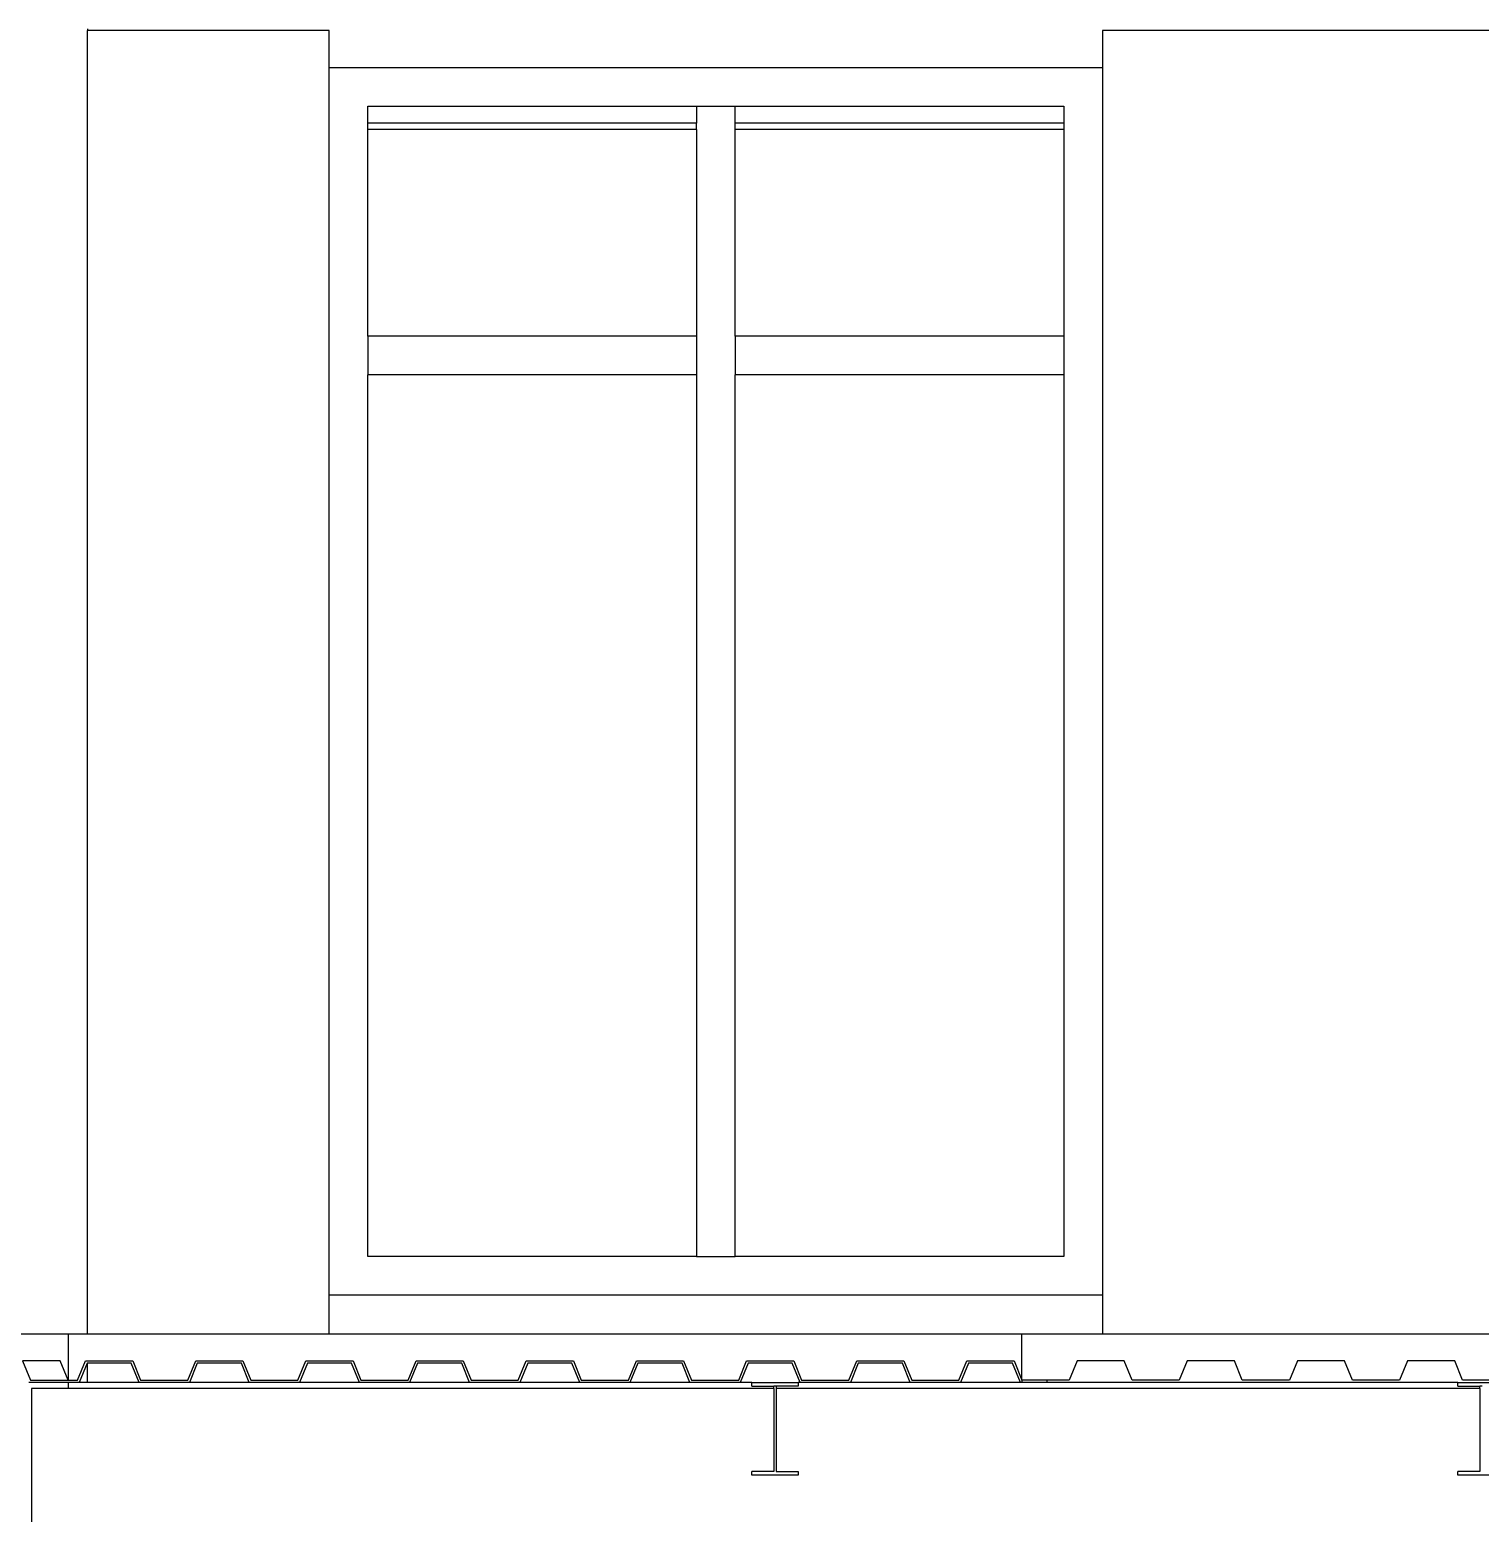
# Model space of a CAD drawing. Extents: x -35.6 to 35.6, y -12.2 to 13.4.
# Drawn here: x -3.735 to 0.016, y 6.994 to 10.831 of the extents above; entities that cross this region are included whole.
import ezdxf

# ---------------------------------------------------------------- set-up
doc = ezdxf.new("R2010")
doc.units = 0
doc.layers.get('0').update_dxf_attribs({"linetype": 'CONTINUOUS'})
doc.layers.add('SECTIONCUTEDGES', color=7, linetype='CONTINUOUS')

msp = doc.modelspace()

# ---------------------------------------------------------------- linework, layer by layer
for p, q in [((-3.5852, 10.8329), (-3.5852, 10.8286)), ((-2.9602, 10.8286), (-3.5852, 10.8286)), ((-3.5852, 7.4586), (-3.5852, 10.8286)), ((-2.9602, 10.7329), (-2.9602, 10.8286)), ((0.1898, 10.8286), (-0.9602, 10.8286)), ((-0.9602, 10.8286), (-0.9602, 10.7329)), ((-2.9602, 10.7329), (-0.9602, 10.7329)), ((-2.9602, 7.5586), (-2.9602, 10.7329)), ((-0.9602, 10.7329), (-0.9602, 7.5586)), ((-2.8602, 10.5889), (-2.8602, 10.6329)), ((-2.8602, 10.6329), (-2.0102, 10.6329)), ((-2.0102, 10.6329), (-1.9102, 10.6329)), ((-2.0102, 10.6329), (-2.0102, 10.5889)), ((-1.9102, 10.5889), (-1.9102, 10.6329)), ((-1.9102, 10.6329), (-1.0602, 10.6329)), ((-1.0602, 10.6329), (-1.0602, 10.5889)), ((-2.0102, 10.5889), (-2.8602, 10.5889)), ((-2.8602, 10.5729), (-2.8602, 10.5889)), ((-2.0102, 10.5729), (-2.0102, 10.5889)), ((-1.0602, 10.5889), (-1.9102, 10.5889)), ((-1.9102, 10.5729), (-1.9102, 10.5889)), ((-1.0602, 10.5889), (-1.0602, 10.5729)), ((-2.8602, 10.0386), (-2.8602, 10.5729)), ((-2.0102, 10.5729), (-2.8602, 10.5729)), ((-2.0102, 10.5729), (-2.0102, 10.0386)), ((-1.9102, 10.0386), (-1.9102, 10.5729)), ((-1.0602, 10.5729), (-1.9102, 10.5729)), ((-1.0602, 10.5729), (-1.0602, 10.0386)), ((-2.0102, 10.0386), (-2.8602, 10.0386)), ((-2.8602, 10.0386), (-2.8602, 9.9386)), ((-2.0102, 10.0386), (-2.0102, 9.9386)), ((-1.0602, 10.0386), (-1.9102, 10.0386)), ((-1.9102, 10.0386), (-1.9102, 9.9386)), ((-1.0602, 10.0386), (-1.0602, 9.9386)), ((-2.0102, 9.9386), (-2.8602, 9.9386)), ((-2.8602, 7.6586), (-2.8602, 9.9386)), ((-2.0102, 9.9386), (-2.0102, 7.6586)), ((-1.0602, 9.9386), (-1.9102, 9.9386)), ((-1.9102, 7.6586), (-1.9102, 9.9386)), ((-1.0602, 9.9386), (-1.0602, 7.6586)), ((-2.0102, 7.6586), (-2.8602, 7.6586)), ((-2.0102, 7.6586), (-1.9102, 7.6586)), ((-1.0602, 7.6586), (-1.9102, 7.6586)), ((-0.9602, 7.5586), (-2.9602, 7.5586)), ((-2.9602, 7.4586), (-2.9602, 7.5586)), ((-0.9602, 7.5586), (-0.9602, 7.4586)), ((-3.5852, 7.3329), (-3.5852, 7.3829)), ((-3.5852, 7.3329), (-3.6065, 7.3329)), ((-3.4517, 7.3329), (-3.5852, 7.3329)), ((-3.1668, 7.3329), (-3.3217, 7.3329)), ((-2.8819, 7.3329), (-3.0368, 7.3329)), ((-2.5971, 7.3329), (-2.752, 7.3329)), ((-2.3122, 7.3329), (-2.4671, 7.3329)), ((-2.0274, 7.3329), (-2.1823, 7.3329)), ((-1.8671, 7.3329), (-1.8974, 7.3329)), ((-1.7425, 7.3329), (-1.7471, 7.3329)), ((-1.4577, 7.3329), (-1.6125, 7.3329)), ((-1.1728, 7.3329), (-1.3277, 7.3329)), ((-1.1037, 7.3329), (-1.1689, 7.3329)), ((-1.1037, 7.3329), (-1.1037, 7.3386)), ((-0.0421, 7.3329), (-1.1037, 7.3329)), ((-1.8102, 7.3169), (-3.6352, 7.3169)), ((0.0148, 7.3169), (-1.804, 7.3169))]:
    msp.add_line(p, q)
at = {"layer": 'SECTIONCUTEDGES'}
for p, q in [((-3.8852, 7.4586), (-3.6352, 7.4586)), ((-3.6352, 7.4586), (-3.6352, 7.3386)), ((-3.6352, 7.4586), (-3.5852, 7.4586)), ((-3.5852, 7.4586), (-2.9602, 7.4586)), ((-2.9602, 7.4586), (-1.1689, 7.4586)), ((-1.1689, 7.3386), (-1.1689, 7.4586)), ((-1.1689, 7.4586), (-0.9602, 7.4586)), ((-0.9602, 7.4586), (0.1898, 7.4586)), ((-3.7529, 7.3886), (-3.7326, 7.3386)), ((-3.6555, 7.3886), (-3.7529, 7.3886)), ((-3.6352, 7.3386), (-3.6555, 7.3886)), ((-3.6105, 7.3386), (-3.5901, 7.3886)), ((-3.5862, 7.3829), (-3.6065, 7.3329)), ((-3.5901, 7.3886), (-3.4681, 7.3886)), ((-3.5852, 7.3829), (-3.5862, 7.3829)), ((-3.472, 7.3829), (-3.5852, 7.3829)), ((-3.4517, 7.3329), (-3.472, 7.3829)), ((-3.4681, 7.3886), (-3.4477, 7.3386)), ((-3.3256, 7.3386), (-3.3053, 7.3886)), ((-3.3013, 7.3829), (-3.3217, 7.3329)), ((-3.3053, 7.3886), (-3.1832, 7.3886)), ((-3.1871, 7.3829), (-3.3013, 7.3829)), ((-3.1668, 7.3329), (-3.1871, 7.3829)), ((-3.1832, 7.3886), (-3.1629, 7.3386)), ((-3.0408, 7.3386), (-3.0204, 7.3886)), ((-3.0165, 7.3829), (-3.0368, 7.3329)), ((-3.0204, 7.3886), (-2.8983, 7.3886)), ((-2.9023, 7.3829), (-3.0165, 7.3829)), ((-2.8819, 7.3329), (-2.9023, 7.3829)), ((-2.8983, 7.3886), (-2.878, 7.3386)), ((-2.7559, 7.3386), (-2.7356, 7.3886)), ((-2.7316, 7.3829), (-2.752, 7.3329)), ((-2.7356, 7.3886), (-2.6135, 7.3886)), ((-2.6174, 7.3829), (-2.7316, 7.3829)), ((-2.5971, 7.3329), (-2.6174, 7.3829)), ((-2.6135, 7.3886), (-2.5931, 7.3386)), ((-2.4711, 7.3386), (-2.4507, 7.3886)), ((-2.4468, 7.3829), (-2.4671, 7.3329)), ((-2.4507, 7.3886), (-2.3286, 7.3886)), ((-2.3326, 7.3829), (-2.4468, 7.3829)), ((-2.3122, 7.3329), (-2.3326, 7.3829)), ((-2.3286, 7.3886), (-2.3083, 7.3386)), ((-2.1862, 7.3386), (-2.1659, 7.3886)), ((-2.1619, 7.3829), (-2.1823, 7.3329)), ((-2.1659, 7.3886), (-2.0438, 7.3886)), ((-2.0477, 7.3829), (-2.1619, 7.3829)), ((-2.0274, 7.3329), (-2.0477, 7.3829)), ((-2.0438, 7.3886), (-2.0234, 7.3386)), ((-1.9013, 7.3386), (-1.881, 7.3886)), ((-1.8771, 7.3829), (-1.8974, 7.3329)), ((-1.881, 7.3886), (-1.7589, 7.3886)), ((-1.7629, 7.3829), (-1.8771, 7.3829)), ((-1.7425, 7.3329), (-1.7629, 7.3829)), ((-1.7589, 7.3886), (-1.7386, 7.3386)), ((-1.6165, 7.3386), (-1.5961, 7.3886)), ((-1.5922, 7.3829), (-1.6125, 7.3329)), ((-1.5961, 7.3886), (-1.4741, 7.3886)), ((-1.478, 7.3829), (-1.5922, 7.3829)), ((-1.4577, 7.3329), (-1.478, 7.3829)), ((-1.4741, 7.3886), (-1.4537, 7.3386)), ((-1.3316, 7.3386), (-1.3113, 7.3886)), ((-1.3073, 7.3829), (-1.3277, 7.3329)), ((-1.3113, 7.3886), (-1.1892, 7.3886)), ((-1.1931, 7.3829), (-1.3073, 7.3829)), ((-1.1728, 7.3329), (-1.1931, 7.3829)), ((-1.1892, 7.3886), (-1.1689, 7.3386)), ((-1.0264, 7.3886), (-1.0468, 7.3386)), ((-0.9043, 7.3886), (-1.0264, 7.3886)), ((-0.884, 7.3386), (-0.9043, 7.3886)), ((-0.7416, 7.3886), (-0.7619, 7.3386)), ((-0.6195, 7.3886), (-0.7416, 7.3886)), ((-0.5991, 7.3386), (-0.6195, 7.3886)), ((-0.4567, 7.3886), (-0.4771, 7.3386)), ((-0.3346, 7.3886), (-0.4567, 7.3886)), ((-0.3143, 7.3386), (-0.3346, 7.3886)), ((-0.1719, 7.3886), (-0.1922, 7.3386)), ((-0.0498, 7.3886), (-0.1719, 7.3886)), ((-0.0294, 7.3386), (-0.0498, 7.3886)), ((-3.6352, 7.3329), (-3.7365, 7.3329)), ((-3.7326, 7.3386), (-3.6352, 7.3386)), ((-3.6352, 7.3386), (-3.6105, 7.3386)), ((-3.6352, 7.3329), (-3.6352, 7.3169)), ((-3.6065, 7.3329), (-3.6352, 7.3329)), ((-3.3217, 7.3329), (-3.4517, 7.3329)), ((-3.4477, 7.3386), (-3.3256, 7.3386)), ((-3.0368, 7.3329), (-3.1668, 7.3329)), ((-3.1629, 7.3386), (-3.0408, 7.3386)), ((-2.752, 7.3329), (-2.8819, 7.3329)), ((-2.878, 7.3386), (-2.7559, 7.3386)), ((-2.4671, 7.3329), (-2.5971, 7.3329)), ((-2.5931, 7.3386), (-2.4711, 7.3386)), ((-2.1823, 7.3329), (-2.3122, 7.3329)), ((-2.3083, 7.3386), (-2.1862, 7.3386)), ((-1.8974, 7.3329), (-2.0274, 7.3329)), ((-2.0234, 7.3386), (-1.9013, 7.3386)), ((-1.8671, 7.3231), (-1.8671, 7.3329)), ((-1.8671, 7.3329), (-1.7471, 7.3329)), ((-1.7471, 7.3329), (-1.7471, 7.3231)), ((-1.6125, 7.3329), (-1.7425, 7.3329)), ((-1.7386, 7.3386), (-1.6165, 7.3386)), ((-1.3277, 7.3329), (-1.4577, 7.3329)), ((-1.4537, 7.3386), (-1.3316, 7.3386)), ((-1.1689, 7.3329), (-1.1728, 7.3329)), ((-1.1689, 7.3386), (-1.1689, 7.3329)), ((-1.1037, 7.3386), (-1.1689, 7.3386)), ((-1.0468, 7.3386), (-1.1037, 7.3386)), ((-0.7619, 7.3386), (-0.884, 7.3386)), ((-0.4771, 7.3386), (-0.5991, 7.3386)), ((-0.1922, 7.3386), (-0.3143, 7.3386)), ((-0.0421, 7.3231), (-0.0421, 7.3329)), ((-0.0421, 7.3329), (0.0779, 7.3329)), ((0.0927, 7.3386), (-0.0294, 7.3386)), ((-3.7302, 7.3169), (-3.7302, 6.8489)), ((-3.6352, 7.3169), (-3.7302, 7.3169)), ((-1.8671, 7.3231), (-1.8102, 7.3231)), ((-1.804, 7.3231), (-1.8102, 7.3231)), ((-1.8102, 7.3169), (-1.8102, 7.3231)), ((-1.8102, 7.3169), (-1.8102, 7.1027)), ((-1.7471, 7.3231), (-1.804, 7.3231)), ((-1.804, 7.3231), (-1.804, 7.3169)), ((-1.804, 7.3169), (-1.804, 7.1027)), ((-0.0421, 7.3231), (0.0148, 7.3231)), ((0.021, 7.3231), (0.0148, 7.3231)), ((0.0148, 7.3169), (0.0148, 7.3231)), ((0.0148, 7.3169), (0.0148, 7.1027)), ((-1.8102, 7.1027), (-1.8671, 7.1027)), ((-1.8671, 7.0929), (-1.8671, 7.1027)), ((-1.804, 7.1027), (-1.7471, 7.1027)), ((-1.7471, 7.1027), (-1.7471, 7.0929)), ((0.0148, 7.1027), (-0.0421, 7.1027)), ((-0.0421, 7.0929), (-0.0421, 7.1027)), ((-1.7471, 7.0929), (-1.8671, 7.0929)), ((0.0779, 7.0929), (-0.0421, 7.0929))]:
    msp.add_line(p, q, dxfattribs=at)

doc.saveas('drawing.dxf')
